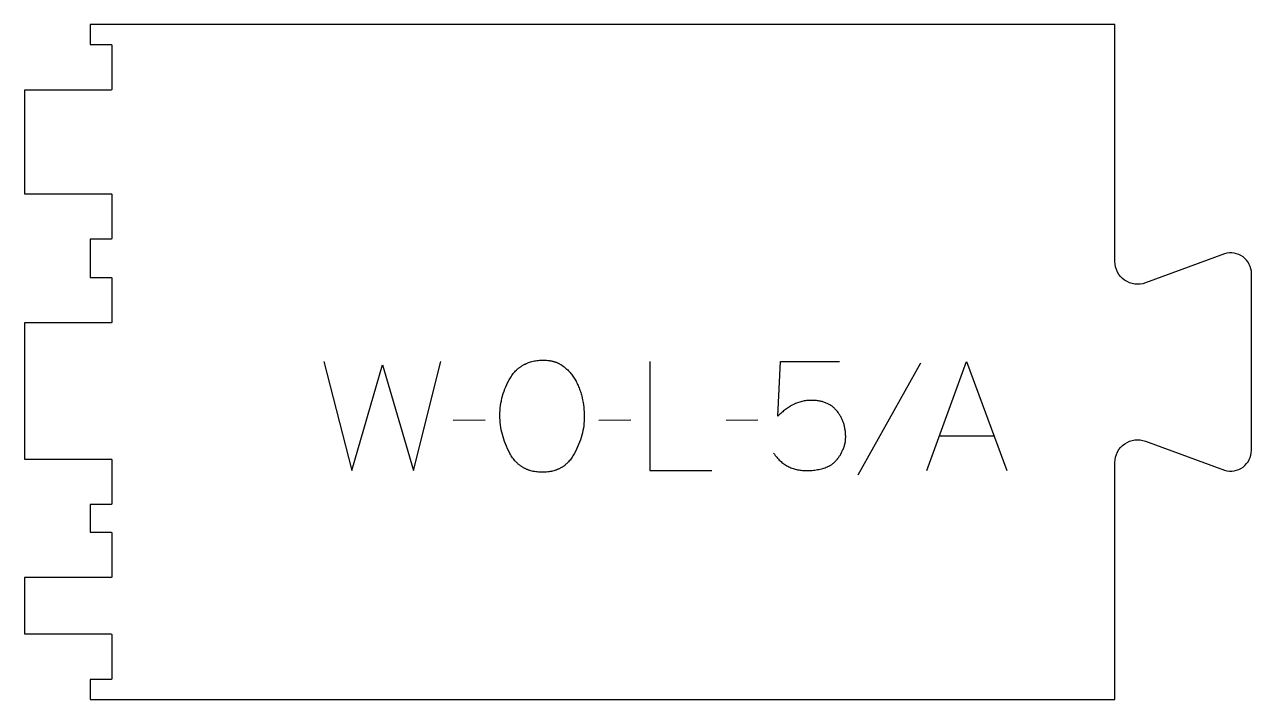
# Model space of a CAD drawing. Extents: x -161 to 176, y -93 to 93.
import ezdxf

# ---------------------------------------------------------------- set-up
doc = ezdxf.new("R2010")
doc.units = 0
doc.layers.add('1_ANYTOOL_1MMDEEP_LABELS_S', color=2, linetype='CONTINUOUS')
doc.layers.add('4_ANYTOOL_CUTTHROUGH_OUTSI', color=5, linetype='CONTINUOUS')

msp = doc.modelspace()

# ---------------------------------------------------------------- linework, layer by layer
at = {"layer": '1_ANYTOOL_1MMDEEP_LABELS_S'}
for p, q in [((84.62, -0.47), (67.43, -31.24)), ((-34.95, -16.11), (-43.74, -16.2)), ((5.08, -16.11), (-3.71, -16.2)), ((39.96, -16.11), (31.18, -16.2)), ((89.81, -20.44), (104.72, -20.44))]:
    msp.add_line(p, q, dxfattribs=at)
msp.add_lwpolyline([(-18.88, 0.34), (-18.51, 0.34), (-18.14, 0.32), (-17.79, 0.29), (-17.61, 0.27), (-17.44, 0.25), (-17.26, 0.22), (-17.09, 0.2), (-16.92, 0.17), (-16.76, 0.13), (-16.59, 0.1), (-16.43, 0.06), (-16.27, 0.01), (-16.11, -0.03), (-15.95, -0.08), (-15.79, -0.13), (-15.64, -0.19), (-15.48, -0.24), (-15.33, -0.3), (-15.18, -0.37), (-15.03, -0.43), (-14.89, -0.5), (-14.74, -0.57), (-14.6, -0.65), (-14.46, -0.73), (-14.32, -0.81), (-14.18, -0.89), (-14.05, -0.98), (-13.91, -1.06), (-13.52, -1.34), (-13.27, -1.53), (-13.02, -1.73), (-12.78, -1.94), (-12.54, -2.15), (-12.31, -2.36), (-12.09, -2.59), (-11.87, -2.82), (-11.66, -3.05), (-11.46, -3.3), (-11.26, -3.55), (-11.06, -3.8), (-10.88, -4.06), (-10.7, -4.33), (-10.52, -4.6), (-10.18, -5.17), (-10.02, -5.46), (-9.86, -5.75), (-9.71, -6.05), (-9.57, -6.35), (-9.43, -6.66), (-9.3, -6.96), (-9.17, -7.28), (-9.05, -7.59), (-8.94, -7.91), (-8.83, -8.23), (-8.73, -8.56), (-8.63, -8.89), (-8.54, -9.22), (-8.46, -9.56), (-8.23, -10.58), (-8.1, -11.26), (-7.99, -11.93), (-7.9, -12.59), (-7.83, -13.24), (-7.78, -13.89), (-7.75, -14.54), (-7.74, -15.17), (-7.75, -15.81), (-7.78, -16.45), (-7.84, -17.08), (-7.91, -17.72), (-8.01, -18.36), (-8.13, -19), (-8.27, -19.63), (-8.43, -20.27), (-8.62, -20.91), (-8.83, -21.55), (-9.05, -22.18), (-9.3, -22.82), (-9.58, -23.46), (-9.87, -24.1), (-10.19, -24.73), (-10.52, -25.37), (-10.7, -25.69), (-10.88, -25.99), (-11.07, -26.28), (-11.26, -26.57), (-11.46, -26.84), (-11.67, -27.1), (-11.88, -27.36), (-12.1, -27.6), (-12.21, -27.72), (-12.32, -27.84), (-12.44, -27.95), (-12.55, -28.06), (-12.67, -28.17), (-12.79, -28.28), (-12.91, -28.38), (-13.03, -28.48), (-13.16, -28.58), (-13.28, -28.67), (-13.41, -28.77), (-13.54, -28.86), (-13.67, -28.95), (-13.8, -29.03), (-13.93, -29.12), (-14.07, -29.2), (-14.21, -29.27), (-14.34, -29.35), (-14.48, -29.42), (-14.63, -29.5), (-14.77, -29.56), (-14.91, -29.63), (-15.06, -29.69), (-15.21, -29.75), (-15.36, -29.81), (-15.51, -29.87), (-15.66, -29.92), (-15.81, -29.97), (-16.13, -30.07), (-16.45, -30.15), (-16.77, -30.23), (-17.1, -30.29), (-17.44, -30.35), (-17.78, -30.39), (-18.13, -30.43), (-18.49, -30.45), (-18.85, -30.47), (-19.22, -30.47), (-19.61, -30.47), (-19.98, -30.45), (-20.35, -30.43), (-20.71, -30.39), (-21.07, -30.34), (-21.42, -30.29), (-21.76, -30.22), (-22.1, -30.15), (-22.43, -30.06), (-22.75, -29.97), (-22.91, -29.91), (-23.07, -29.86), (-23.22, -29.8), (-23.38, -29.74), (-23.53, -29.68), (-23.68, -29.62), (-23.83, -29.55), (-23.98, -29.48), (-24.12, -29.41), (-24.27, -29.33), (-24.41, -29.25), (-24.55, -29.18), (-24.69, -29.09), (-24.83, -29.01), (-24.96, -28.92), (-25.1, -28.83), (-25.23, -28.74), (-25.36, -28.64), (-25.49, -28.55), (-25.62, -28.45), (-25.74, -28.34), (-25.87, -28.24), (-25.99, -28.13), (-26.11, -28.02), (-26.23, -27.91), (-26.35, -27.79), (-26.46, -27.67), (-26.58, -27.55), (-26.69, -27.43), (-26.8, -27.31), (-27.02, -27.05), (-27.23, -26.78), (-27.43, -26.5), (-27.63, -26.21), (-27.82, -25.91), (-28, -25.6), (-28.18, -25.29), (-28.51, -24.64), (-28.82, -23.99), (-29.11, -23.34), (-29.38, -22.69), (-29.63, -22.04), (-29.85, -21.39), (-30.06, -20.74), (-30.24, -20.09), (-30.4, -19.44), (-30.54, -18.79), (-30.66, -18.14), (-30.75, -17.48), (-30.83, -16.83), (-30.88, -16.18), (-30.91, -15.52), (-30.92, -14.87), (-30.91, -14.18), (-30.88, -13.49), (-30.82, -12.81), (-30.74, -12.13), (-30.64, -11.46), (-30.52, -10.8), (-30.37, -10.14), (-30.21, -9.49), (-30.02, -8.85), (-29.8, -8.21), (-29.57, -7.58), (-29.31, -6.95), (-29.03, -6.33), (-28.73, -5.71), (-28.4, -5.1), (-28.05, -4.5), (-27.87, -4.2), (-27.67, -3.91), (-27.48, -3.63), (-27.27, -3.36), (-27.06, -3.1), (-26.84, -2.85), (-26.62, -2.61), (-26.39, -2.38), (-26.27, -2.27), (-26.15, -2.16), (-26.03, -2.05), (-25.9, -1.95), (-25.78, -1.84), (-25.65, -1.74), (-25.53, -1.64), (-25.4, -1.55), (-25.27, -1.46), (-25.13, -1.36), (-25, -1.28), (-24.86, -1.19), (-24.72, -1.11), (-24.59, -1.02), (-24.44, -0.94), (-24.3, -0.87), (-24.16, -0.79), (-24.01, -0.72), (-23.72, -0.58), (-23.41, -0.46), (-23.1, -0.34), (-22.79, -0.23), (-22.46, -0.13), (-22.14, -0.04), (-21.8, 0.04), (-21.46, 0.11), (-21.11, 0.17), (-20.75, 0.22), (-20.39, 0.27), (-20.02, 0.3), (-19.65, 0.32), (-19.27, 0.34)], close=True, dxfattribs=at)
for points in [[(-79.31, 0), (-71.59, -30), (-63.15, -0.9), (-54.67, -30), (-47.17, 0)], [(10.22, 0), (10.22, -30), (27.32, -30)], [(44.25, -25.24), (44.46, -25.54), (44.67, -25.82), (44.89, -26.09), (45.11, -26.36), (45.34, -26.61), (45.57, -26.86), (45.8, -27.1), (46.05, -27.32), (46.29, -27.54), (46.54, -27.75), (46.8, -27.95), (47.05, -28.14), (47.32, -28.32), (47.59, -28.49), (47.86, -28.66), (48.14, -28.81), (48.42, -28.95), (48.71, -29.09), (49, -29.21), (49.29, -29.33), (49.59, -29.44), (49.9, -29.54), (50.21, -29.62), (50.52, -29.7), (50.84, -29.77), (51.17, -29.83), (51.49, -29.88), (51.83, -29.93), (52.17, -29.96), (52.51, -29.98), (52.85, -30), (53.21, -30), (53.62, -30), (54.03, -29.98), (54.43, -29.96), (54.82, -29.94), (55.21, -29.9), (55.59, -29.86), (55.97, -29.8), (56.33, -29.74), (56.69, -29.67), (57.05, -29.6), (57.4, -29.51), (57.74, -29.42), (58.07, -29.32), (58.4, -29.21), (58.72, -29.1), (59.03, -28.97), (59.19, -28.9), (59.35, -28.83), (59.5, -28.75), (59.65, -28.67), (59.8, -28.58), (59.95, -28.49), (60.09, -28.4), (60.24, -28.3), (60.38, -28.2), (60.52, -28.09), (60.66, -27.98), (60.79, -27.87), (60.93, -27.75), (61.06, -27.62), (61.19, -27.5), (61.32, -27.36), (61.44, -27.23), (61.57, -27.09), (61.69, -26.94), (61.81, -26.8), (61.93, -26.64), (62.04, -26.49), (62.16, -26.32), (62.27, -26.16), (62.38, -25.99), (62.49, -25.82), (62.6, -25.64), (62.7, -25.46), (62.91, -25.08), (63.11, -24.69), (63.22, -24.44), (63.33, -24.19), (63.43, -23.95), (63.52, -23.71), (63.6, -23.46), (63.68, -23.22), (63.75, -22.98), (63.81, -22.74), (63.87, -22.49), (63.92, -22.25), (63.96, -22.02), (63.99, -21.78), (64.01, -21.54), (64.03, -21.3), (64.04, -21.06), (64.05, -20.83), (64.05, -20.56), (64.04, -20.3), (64.03, -20.04), (64.01, -19.78), (63.99, -19.52), (63.96, -19.27), (63.93, -19.02), (63.9, -18.77), (63.86, -18.53), (63.81, -18.28), (63.76, -18.04), (63.71, -17.81), (63.65, -17.57), (63.59, -17.34), (63.52, -17.11), (63.45, -16.89), (63.37, -16.66), (63.29, -16.44), (63.2, -16.22), (63.11, -16.01), (63.01, -15.79), (62.91, -15.58), (62.81, -15.38), (62.7, -15.17), (62.58, -14.97), (62.46, -14.77), (62.34, -14.57), (62.21, -14.38), (62.08, -14.19), (61.94, -14), (61.8, -13.81), (61.65, -13.63), (61.5, -13.45), (61.34, -13.28), (61.18, -13.11), (61.01, -12.95), (60.85, -12.79), (60.67, -12.64), (60.5, -12.49), (60.31, -12.35), (60.13, -12.22), (59.94, -12.09), (59.74, -11.97), (59.55, -11.85), (59.34, -11.74), (59.14, -11.64), (58.93, -11.54), (58.71, -11.44), (58.49, -11.35), (58.27, -11.27), (58.04, -11.2), (57.81, -11.12), (57.58, -11.06), (57.34, -11), (57.09, -10.94), (56.84, -10.9), (56.59, -10.85), (56.33, -10.82), (56.07, -10.79), (55.81, -10.76), (55.54, -10.74), (55.26, -10.73), (54.99, -10.72), (54.71, -10.71), (54.35, -10.72), (54.01, -10.73), (53.67, -10.75), (53.33, -10.79), (53, -10.83), (52.67, -10.88), (52.35, -10.94), (52.04, -11), (51.73, -11.08), (51.42, -11.17), (51.12, -11.26), (50.82, -11.37), (50.53, -11.48), (50.25, -11.6), (49.97, -11.73), (49.69, -11.87), (49.15, -12.16), (48.88, -12.32), (48.61, -12.49), (48.34, -12.66), (48.07, -12.84), (47.8, -13.03), (47.54, -13.22), (47.27, -13.42), (47.01, -13.63), (46.75, -13.85), (46.48, -14.07), (46.22, -14.3), (45.96, -14.54), (45.45, -15.04), (46.18, 0), (62.38, 0)], [(86.33, -30), (97.22, 0), (108.28, -30)]]:
    msp.add_lwpolyline(points, dxfattribs=at)
at = {"layer": '4_ANYTOOL_CUTTHROUGH_OUTSI'}
msp.add_lwpolyline([(138, 27.45), (138, 92.58), (-143.5, 92.58), (-143.5, 87.08), (-137.75, 87.08, -0.414214), (-137.5, 86.83), (-137.5, 74.83, -0.414214), (-137.75, 74.58), (-161.5, 74.58), (-161.5, 46.08), (-137.75, 46.08, -0.414214), (-137.5, 45.83), (-137.5, 33.83, -0.414214), (-137.75, 33.58), (-143.5, 33.58), (-143.5, 23.08), (-137.75, 23.08, -0.414214), (-137.5, 22.83), (-137.5, 10.83, -0.414214), (-137.75, 10.58), (-161.5, 10.58), (-161.5, -26.83), (-137.75, -26.83, -0.414214), (-137.5, -27.08), (-137.5, -39.08, -0.414214), (-137.75, -39.33), (-143.5, -39.33), (-143.5, -46.92), (-137.75, -46.92, -0.414214), (-137.5, -47.17), (-137.5, -59.17, -0.414214), (-137.75, -59.42), (-161.5, -59.42), (-161.5, -74.92), (-137.75, -74.92, -0.414214), (-137.5, -75.17), (-137.5, -87.17, -0.414214), (-137.75, -87.42), (-143.5, -87.42), (-143.5, -92.92), (138, -92.92), (138, -27.78, -0.522099), (146.42, -21.92), (168.11, -29.93, 0.501976), (175.5, -24.42), (175.51, 24.09, 0.501977), (168.11, 29.6), (146.42, 21.58, -0.522094)], format="xyb", close=True, dxfattribs=at)

doc.saveas('drawing.dxf')
